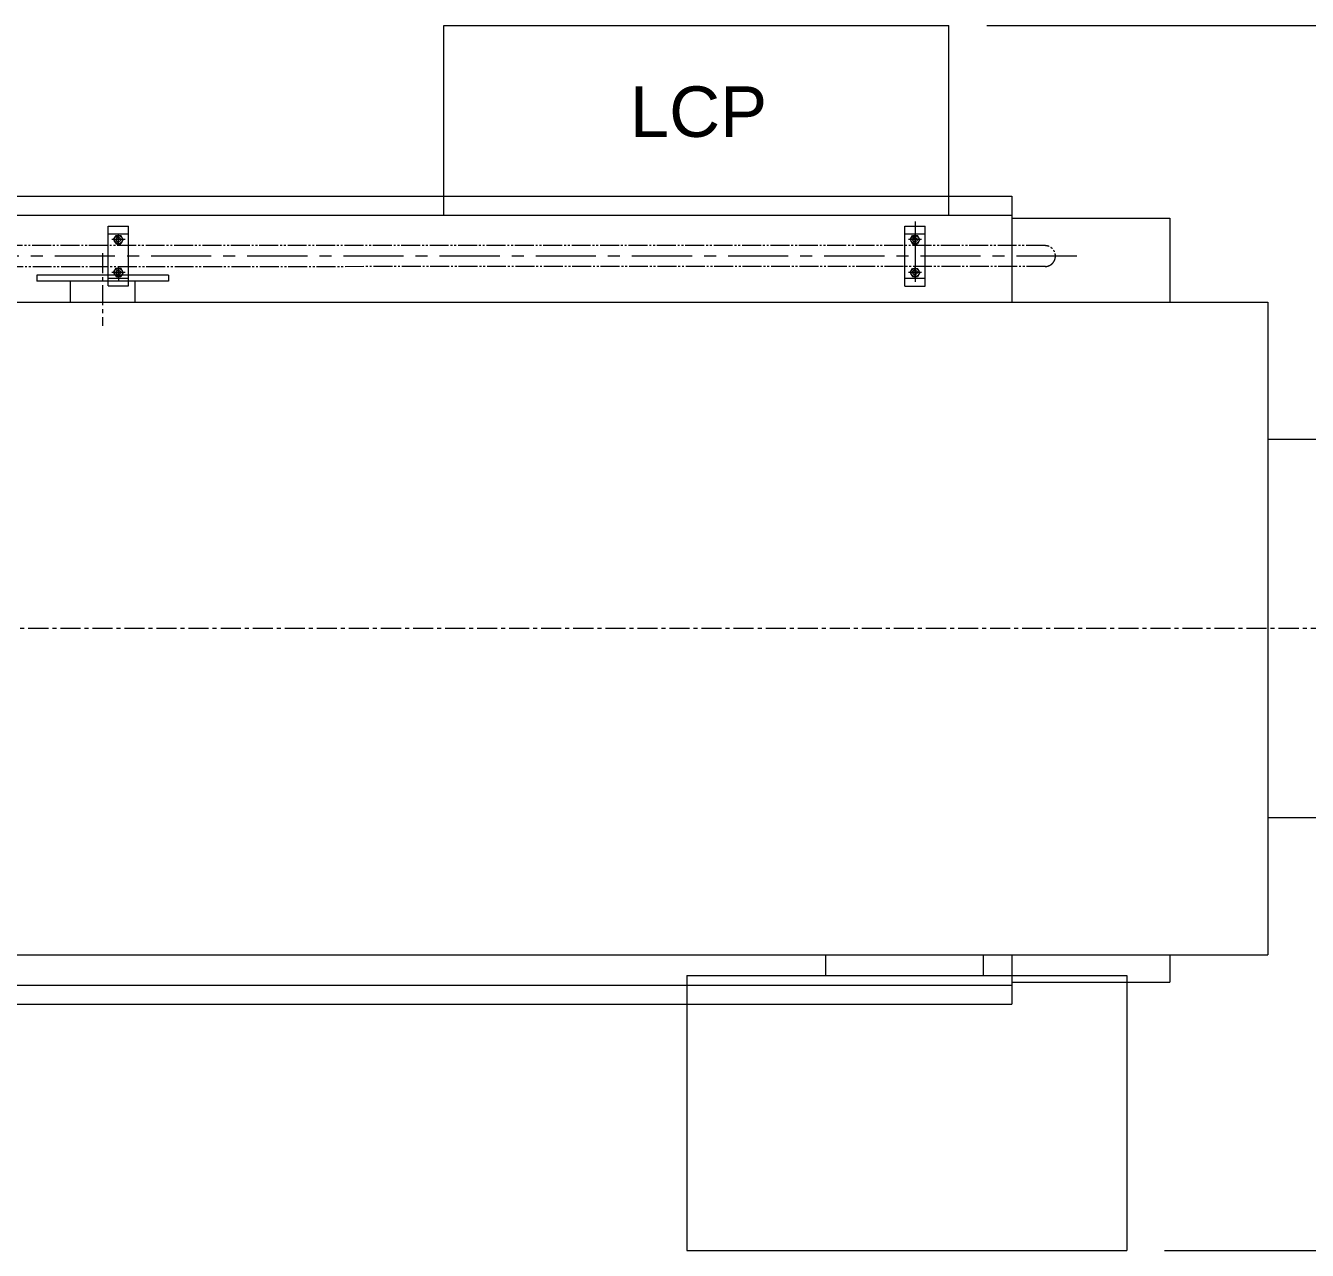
# Model space of a CAD drawing. Header units: millimetres. Extents: x 2 to 671028, y -1 to 511258.
# Drawn here: x 562504 to 614091, y 159612 to 208888 of the extents above; entities that cross this region are included whole.
import ezdxf

# ---------------------------------------------------------------- set-up
doc = ezdxf.new("R2010")
doc.units = ezdxf.units.MM
doc.header["$LTSCALE"] = 25.4
doc.linetypes.add('CENTER', pattern=[50.8, 31.75, -6.35, 6.35, -6.35])
doc.linetypes.add('EB_DASHDOTDOT', pattern=[45, 30, -3, 3, -3, 3, -3])
doc.layers.get('Defpoints').update_dxf_attribs({"lineweight": 5})
for name, color, linetype, lineweight in [('06___ANNOTATIONS', 7, 'Continuous', 5), ('CAXA1', 5, 'CENTER', 5), ('CAXA细实线层', 7, 'Continuous', 5), ('中心线', 5, 'CENTER', 5)]:
    doc.layers.add(name, color=color, linetype=linetype, lineweight=lineweight)
doc.styles.add('Roman', font='arial.ttf')
doc.styles.get("Standard").update_dxf_attribs({"font": 'arial.ttf'})
doc.dimstyles.new('ISO-25', dxfattribs={"dimscale": 30, "dimtxt": 38.1, "dimasz": 38.1, "dimexe": 50.8, "dimexo": 50.8, "dimgap": 15.875, "dimtad": 1, "dimtih": 1, "dimtoh": 1, "dimdec": 1, "dimlfac": 0.03937, "dimdsep": 46, "dimtxsty": 'Standard', "dimcen": 63.5, "dimclrd": 7, "dimclre": 7, "dimclrt": 7, "dimadec": 0, "dimazin": 0, "dimtfac": 1, "dimtdec": 1, "dimtmove": 0, "dimatfit": 3, "dimfxl": 25.4, "dimlwd": 5, "dimlwe": 5, "dimarcsym": 0})

# ---------------------------------------------------------------- blocks, each defined once
blk = doc.blocks.new('*D28')
at = {"color": 7, "linetype": 'Continuous', "lineweight": 5, "transparency": 16777216}
for p, q in [((601184, 208888), (640049, 208888)), ((638525, 207745), (638525, 179466)), ((638525, 160755), (638525, 174234)), ((608347, 159612), (640049, 159612))]:
    blk.add_line(p, q, dxfattribs=at)
at = {"color": 7, "transparency": 16777216}
for points in [[(638335, 207745), (638716, 207745), (638525, 208888)], [(638335, 160755), (638716, 160755), (638525, 159612)]]:
    blk.add_solid(points, dxfattribs=at)
at = {"layer": 'Defpoints', "color": 0, "transparency": 16777216}
for p in [(599660, 208888), (638525, 208888), (606823, 159612)]:
    blk.add_point(p, dxfattribs=at)
at = {"color": 7, "lineweight": 5, "transparency": 16777216, "insert": (638525, 176850), "char_height": 4191, "attachment_point": 5, "style": 'Roman'}
blk.add_mtext('1940', dxfattribs=at)

msp = doc.modelspace()

# ---------------------------------------------------------------- linework, layer by layer
at = {"color": 7, "lineweight": 5}
for p, q in [((579340.06, 208888.04), (599660.06, 208888.04)), ((579340.06, 201268.04), (579340.06, 208888.04)), ((599660.06, 201268.04), (599660.06, 208888.04)), ((534636.06, 202031.16), (602200.06, 202031.16)), ((602200.06, 202031.16), (602200.06, 197764.65)), ((534636.06, 201268.04), (602200.06, 201268.04)), ((602200.06, 201144.5), (608550.06, 201144.5)), ((608550.06, 201144.5), (608550.06, 197764.65)), ((562950.45, 198855.04), (562950.45, 198601.04)), ((568258.07, 198855.04), (562950.45, 198855.04)), ((568258.07, 198855.04), (568258.07, 198601.04)), ((568258.07, 198601.04), (562950.45, 198601.04)), ((564302.68, 198601.04), (564302.68, 197764.65)), ((566905.84, 198601.04), (566905.84, 197764.65)), ((562058.51, 197764.65), (612499.76, 197764.65)), ((612499.76, 197764.65), (612499.76, 171497.44)), ((612499.76, 192250.41), (625199.76, 192250.41)), ((625199.76, 177011.04), (612499.76, 177011.04)), ((562058.51, 171497.44), (612499.76, 171497.44)), ((594694.36, 171497.44), (594694.36, 170665)), ((601044.36, 171497.44), (601044.36, 170665)), ((602200.06, 171497.44), (602200.06, 169516.93)), ((608550.06, 171497.44), (608550.06, 170403.59)), ((534636.06, 170280.04), (602200.06, 170280.04)), ((589111.22, 170665), (589111.22, 159612.04)), ((589111.22, 170665), (606822.86, 170665)), ((602200.06, 170403.59), (608550.06, 170403.59)), ((606822.86, 170665), (606822.86, 159612.04)), ((534636.06, 169519.16), (602200.06, 169519.16)), ((589111.22, 159612.04), (606822.86, 159612.04))]:
    msp.add_line(p, q, dxfattribs=at)
at = {"color": 7, "linetype": 'Continuous', "lineweight": 5}
for p, q in [((565831.01, 200826.27), (566643.81, 200826.27)), ((565831.01, 198413.27), (565831.01, 200826.27)), ((566643.81, 198413.27), (566643.81, 200826.27)), ((597894.12, 200823.64), (598706.92, 200823.64)), ((597894.12, 198410.64), (597894.12, 200823.64)), ((598706.92, 198410.64), (598706.92, 200823.64)), ((565831.01, 200508.77), (566643.81, 200508.77)), ((566046.77, 200280.17), (566142.09, 200445.27)), ((566046.77, 200280.17), (566142.09, 200115.07)), ((566142.09, 200445.27), (566332.73, 200445.27)), ((566428.05, 200280.17), (566332.73, 200445.27)), ((566428.05, 200280.17), (566332.73, 200115.07)), ((597894.12, 200506.14), (598706.92, 200506.14)), ((598109.88, 200277.54), (598205.2, 200442.64)), ((598109.88, 200277.54), (598205.2, 200112.44)), ((598205.2, 200442.64), (598395.84, 200442.64)), ((598491.16, 200277.54), (598395.84, 200442.64)), ((598491.16, 200277.54), (598395.84, 200112.44)), ((566142.09, 200115.07), (566332.73, 200115.07)), ((598205.2, 200112.44), (598395.84, 200112.44)), ((565831.01, 198730.77), (566643.81, 198730.77)), ((566046.77, 198959.37), (566142.09, 199124.47)), ((566046.77, 198959.37), (566142.09, 198794.27)), ((566142.09, 199124.47), (566332.73, 199124.47)), ((566142.09, 198794.27), (566332.73, 198794.27)), ((566428.05, 198959.37), (566332.73, 199124.47)), ((566428.05, 198959.37), (566332.73, 198794.27)), ((597894.12, 198728.14), (598706.92, 198728.14)), ((598109.88, 198956.74), (598205.2, 199121.84)), ((598109.88, 198956.74), (598205.2, 198791.64)), ((598205.2, 199121.84), (598395.84, 199121.84)), ((598205.2, 198791.64), (598395.84, 198791.64)), ((598491.16, 198956.74), (598395.84, 199121.84)), ((598491.16, 198956.74), (598395.84, 198791.64)), ((565831.01, 198413.27), (566643.81, 198413.27)), ((597894.12, 198410.64), (598706.92, 198410.64))]:
    msp.add_line(p, q, dxfattribs=at)
for centre, radius in [((566237.41, 200280.17), 165.1), ((566237.41, 200280.17), 86.36), ((598300.52, 200277.54), 165.1), ((598300.52, 200277.54), 86.36), ((566237.41, 198959.37), 165.1), ((566237.41, 198959.37), 86.36), ((598300.52, 198956.74), 165.1), ((598300.52, 198956.74), 86.36)]:
    msp.add_circle(centre, radius, dxfattribs=at)
at = {"layer": 'CAXA1', "linetype": 'CENTER', "lineweight": 5, "ltscale": 3}
for p, q in [((598300.52, 201005.21), (598300.52, 198155.28)), ((566504.25, 200280.17), (565970.57, 200280.17)), ((566237.41, 200038.87), (566237.41, 200521.47)), ((598567.36, 200277.54), (598033.68, 200277.54)), ((598300.52, 200036.24), (598300.52, 200518.84)), ((604810.44, 199617.14), (553362.28, 199617.14)), ((566237.41, 198718.07), (566237.41, 199200.67)), ((598300.52, 198715.44), (598300.52, 199198.04)), ((566504.25, 198959.37), (565970.57, 198959.37)), ((566237.41, 199124.47), (566237.41, 198616.47)), ((598567.36, 198956.74), (598033.68, 198956.74)), ((598300.52, 199121.84), (598300.52, 198613.84))]:
    msp.add_line(p, q, dxfattribs=at)
at = {"layer": 'CAXA细实线层', "color": 7, "linetype": 'EB_DASHDOTDOT', "lineweight": 5}
for p, q in [((603532.94, 200036.24), (557368.62, 200048.85)), ((603554.78, 199198.61), (557300.8, 199185.25))]:
    msp.add_line(p, q, dxfattribs=at)
at = {"layer": 'CAXA细实线层', "color": 7, "lineweight": 5}
for centre in [(566237.41, 200280.17), (598300.52, 200277.54), (566237.41, 198959.37), (598300.52, 198956.74)]:
    msp.add_arc(centre, 101.6, 80, 270, dxfattribs=at)
at = {"layer": 'CAXA细实线层', "color": 7, "linetype": 'EB_DASHDOTDOT', "lineweight": 5}
msp.add_arc((603532.94, 199617.14), 419.1, 270, 90, dxfattribs=at)
at = {"layer": '中心线', "lineweight": 5}
for p, q in [((565604.26, 199737.17), (565604.26, 196813.25)), ((627934.88, 184631.04), (553567.14, 184631.04))]:
    msp.add_line(p, q, dxfattribs=at)

# ---------------------------------------------------------------- texts
at = {"layer": '06___ANNOTATIONS', "color": 7, "linetype": 'Continuous', "lineweight": 5, "insert": (586826.14, 205413.53), "char_height": 2031.996, "width": 109153.0252, "attachment_point": 4, "style": 'Roman'}
msp.add_mtext('LCP', dxfattribs=at)

# ---------------------------------------------------------------- dimensions: what is measured, and where the dimension line sits
at = {"color": 7, "lineweight": 5}
dim = msp.add_linear_dim(base=(638525.08, 208888.04), p1=(606822.86, 159612.04), p2=(599660.06, 208888.04), angle=90, dimstyle='ISO-25', override={"dimscale": 30, "dimtxt": 139.7, "dimpost": '\\X', "dimtxsty": 'Roman', "dimtmove": 1}, dxfattribs=at)
dim.commit()
dim.dimension.update_dxf_attribs({"geometry": '*D28', "text_midpoint": (638525.08, 176849.91), "dimtype": 160})

doc.saveas('drawing.dxf')
